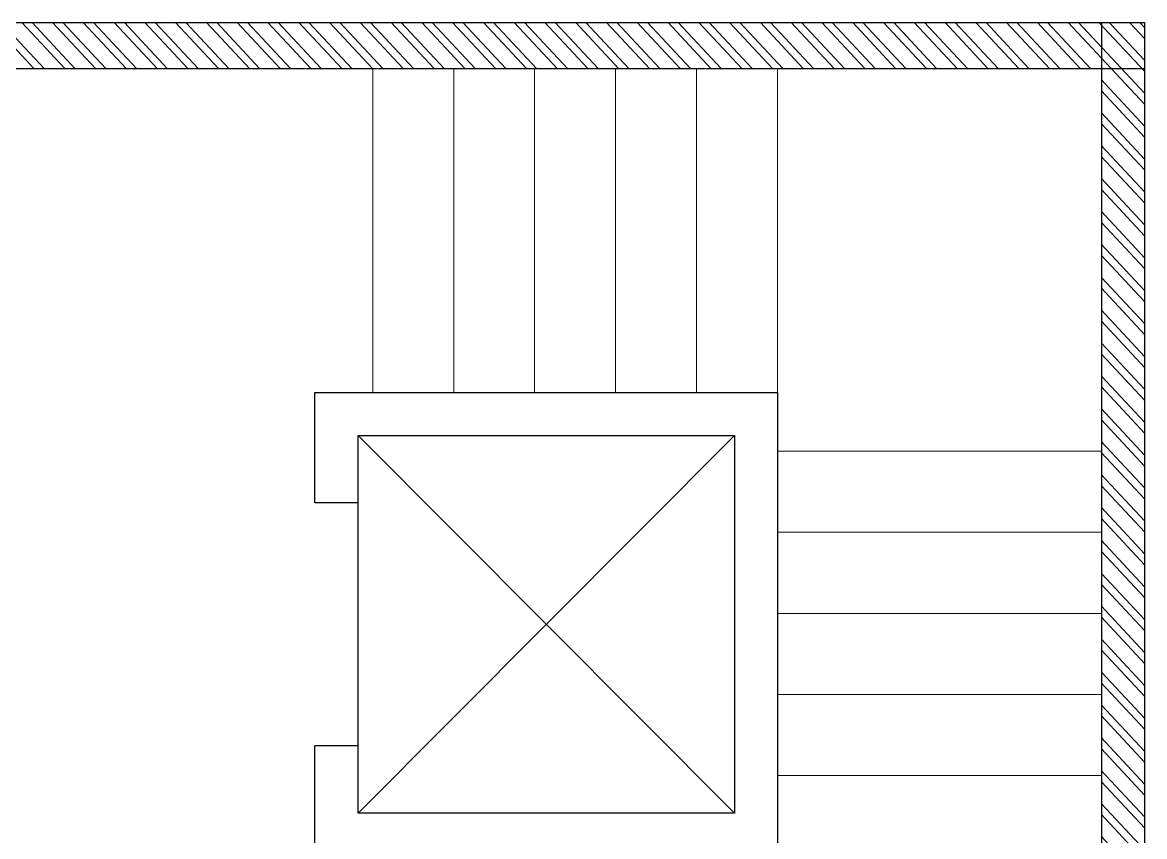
# Model space of a CAD drawing. Header units: feet. Extents: x 3182276 to 3200053, y -5471747 to -5457952.
# Drawn here: x 3195895 to 3200053, y -5460966 to -5457952 of the extents above; entities that cross this region are included whole.
import ezdxf

# ---------------------------------------------------------------- set-up
doc = ezdxf.new("R2010")
doc.units = ezdxf.units.FT
doc.header["$LTSCALE"] = 33
doc.header["$MEASUREMENT"] = 0
doc.layers.add('A-WALL', color=1, linetype='Continuous')
for name, color, linetype, lineweight in [('LENS_DIMENSION', 193, 'Continuous', 0), ('LN-HATCH', 251, 'Continuous', 0), ('Steps', 4, 'Continuous', 9)]:
    doc.layers.add(name, color=color, linetype=linetype, lineweight=lineweight)

# ---------------------------------------------------------------- blocks, each defined once
blk = doc.blocks.new('A$C4f5c871c')
at = {"layer": 'LN-HATCH'}
h = blk.add_hatch(dxfattribs=at)
h.set_pattern_fill('ANSI32', color=256, scale=222, angle=88.10999999999999)
h.set_pattern_definition([(133.11, (-3079692.22265661, 5460446.83421679), (-60.77608072651567, -56.89314995255626), []), (133.11, (-3079690.928346354, 5460486.057293616), (-60.77608072651567, -56.89314995255626), [])])
h.paths.add_polyline_path([(-4274, 11315.88116629235), (-4444, 11315.88116629235), (-4444, 8561.881166292354), (-4274, 8561.881166292354)])
h.paths.add_polyline_path([(-8885, 11664.88116629235), (-14484.72265660949, 11664.88116629235), (-14484.72265660949, 11494.88116629235), (-8885, 11494.88116629235)])
h.paths.add_polyline_path([(-8715, 12569.88116629235), (-160, 12569.88116629235), (-160, 12739.88116629235), (-8885, 12739.88116629235), (-8885, 11679.04891973361), (-8715, 11679.04891973361)])
h.paths.add_polyline_path([(-6802.722656609491, 11854.88116629235), (-6952.722656609491, 11854.88116629235), (-6952.722656609491, 11554.88116629235), (-8255, 11554.88116629235), (-8255, 11424.88116629235), (-6802.722656609491, 11424.88116629235)])
h.paths.add_polyline_path([(-4274, 12569.88116629235), (-4444, 12569.88116629235), (-4444, 11315.88116629235), (-4274, 11315.88116629235)])
h.paths.add_polyline_path([(0, 12739.88116629235), (-160, 12739.88116629235), (-160, 12569.88116629235), (0, 12569.88116629235)])
h.paths.add_polyline_path([(0, 12569.88116629235), (-160, 12569.88116629235), (-160, 8561.881166292354), (0, 8561.881166292354)])
h.paths.add_polyline_path([(-460, 8451.881166292354), (-3964, 8451.881166292354), (-3964, 8291.881166292354), (-460, 8291.881166292354)])
h.paths.add_polyline_path([(0, 8211.881166292354), (-160, 8211.881166292354), (-160, 4626.881166292355), (0, 4626.881166292355)])
h.paths.add_polyline_path([(0, 4346.881166292354), (-160, 4346.881166292354), (-160, 844.8811662923544), (0, 844.8811662923544)])
at = {"layer": 'A-WALL'}
for p, q in [((-8885, 12739.88116629235), (0, 12739.88116629235)), ((-160, 12739.88116629235), (-160, 8561.881166292354)), ((0, 12739.88116629235), (0, 0)), ((-8715, 12569.88116629235), (0, 12569.88116629235)), ((-2914, 9811.881166292354), (-1520, 11209.88116629235)), ((-1520, 9811.881166292354), (-2914, 11209.88116629235)), ((-2914, 10960.88116629235), (-3074, 10960.88116629235)), ((-2914, 10060.88116629235), (-3074, 10060.88116629235))]:
    blk.add_line(p, q, dxfattribs=at)
blk.add_lwpolyline([(-3074, 10960.88116629235), (-3074, 11369.88116629235), (-1360, 11369.88116629235), (-1360, 9651.881166292354), (-3074, 9651.881166292354), (-3074, 10060.88116629235)], dxfattribs=at)
blk.add_lwpolyline([(-2914, 11209.88116629235), (-1520, 11209.88116629235), (-1520, 9811.881166292354), (-2914, 9811.881166292354)], close=True, dxfattribs=at)
at = {"layer": 'Steps'}
for p, q in [((-2860, 11369.88116629235), (-2860, 12569.88116629235)), ((-2560, 11369.88116629235), (-2560, 12569.88116629235)), ((-2260, 11369.88116629235), (-2260, 12569.88116629235)), ((-1960, 11369.88116629235), (-1960, 12569.88116629235)), ((-1660, 11369.88116629235), (-1660, 12569.88116629235)), ((-1360, 11369.88116629235), (-1360, 12569.88116629235)), ((-1360, 11151.88116629235), (-160, 11151.88116629235)), ((-1360, 10851.88116629235), (-160, 10851.88116629235)), ((-1360, 10551.88116629235), (-160, 10551.88116629235)), ((-1360, 10251.88116629235), (-160, 10251.88116629235)), ((-1360, 9951.881166292356), (-160, 9951.881166292356))]:
    blk.add_line(p, q, dxfattribs=at)

msp = doc.modelspace()

# ---------------------------------------------------------------- block references
at = {"layer": 'LENS_DIMENSION'}
msp.add_blockref('A$C4f5c871c', (3200052.504090697, -5470691.5), dxfattribs=at)

doc.saveas('drawing.dxf')
